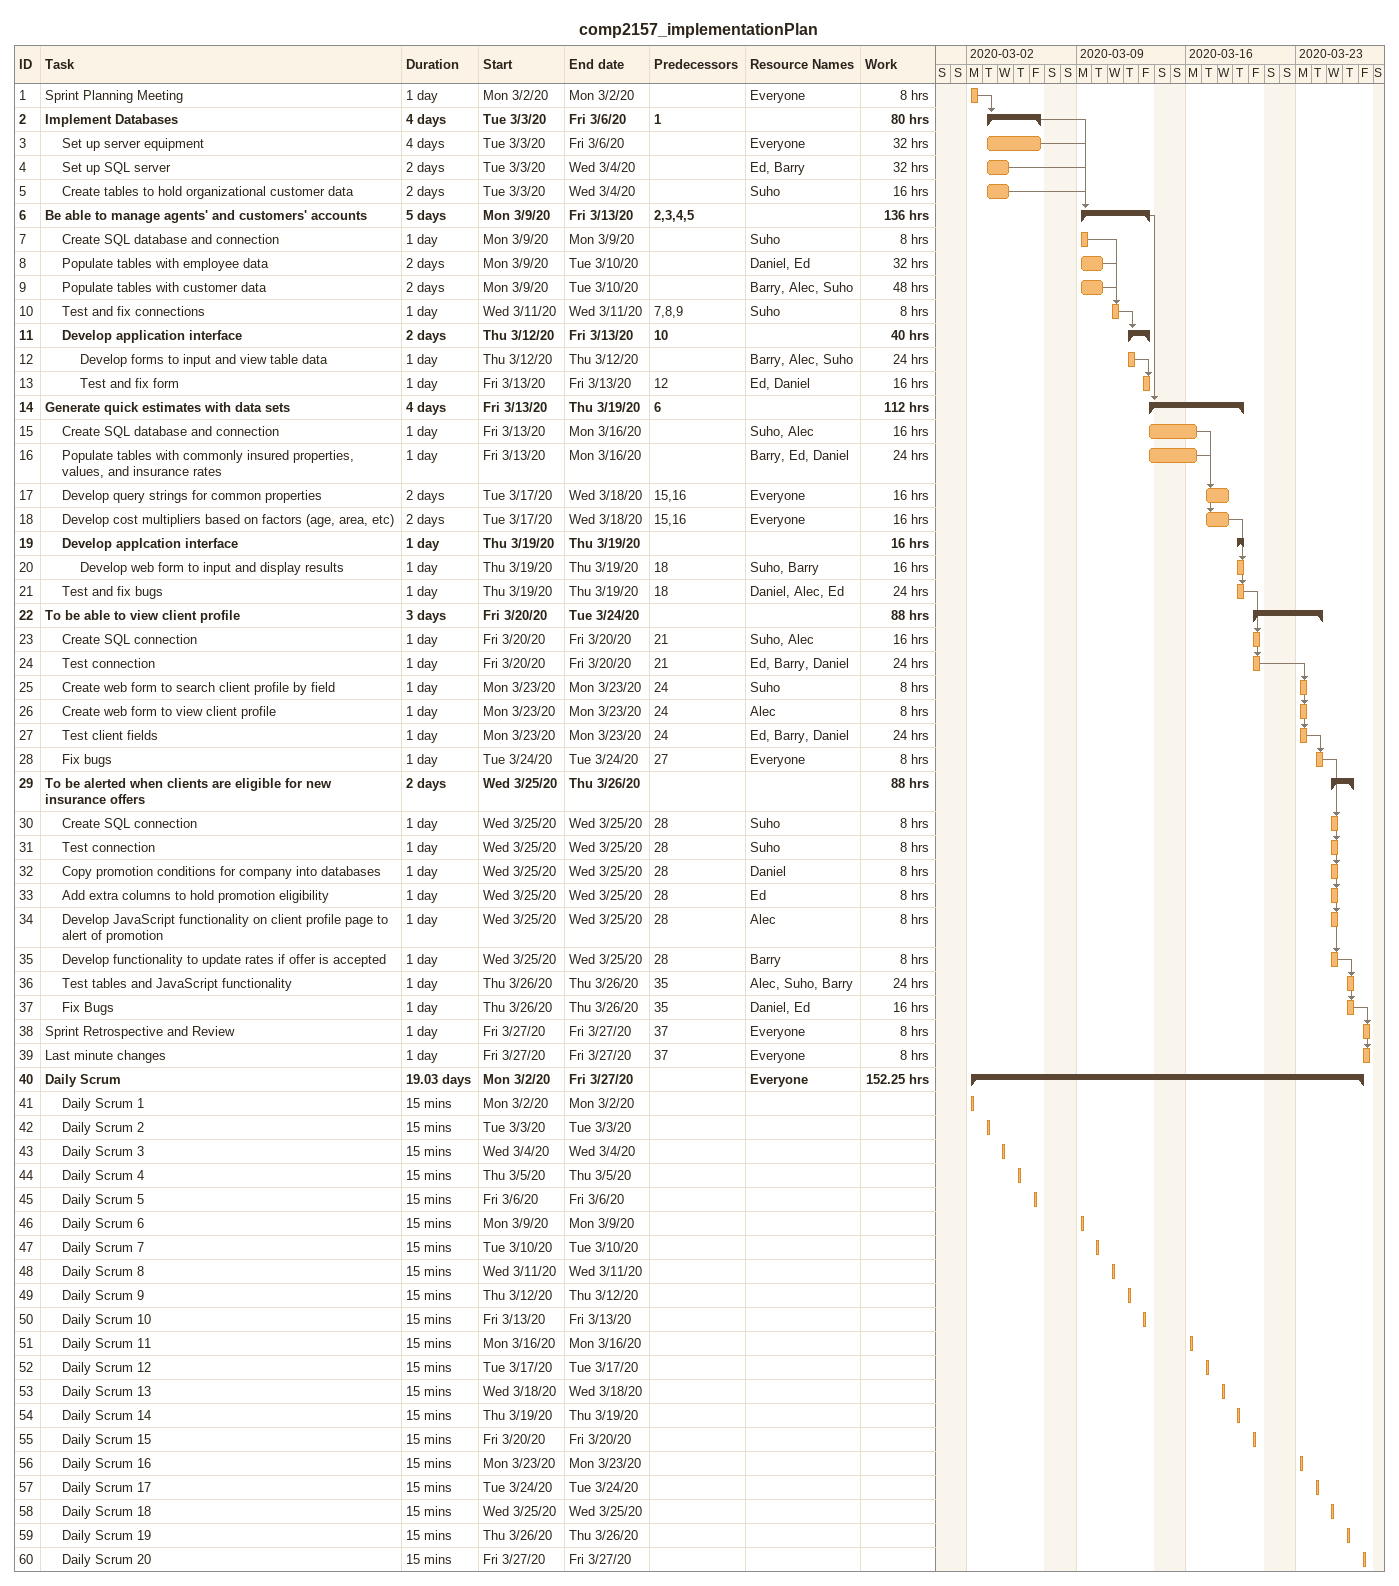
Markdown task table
comp2157_implementationPlan

| ID | Level | Task | Duration | Start | Finish | Predecessors | Resources | Work (h) |
|---|---|---|---|---|---|---|---|---|
| 1 | 1 | Sprint Planning Meeting | 1d | 2020-03-02 | 2020-03-02 |  | Everyone | 8 |
| 2 | 1 | **Implement Databases** | 4d | 2020-03-03 | 2020-03-06 | 1 |  | 80 |
| 3 | 2 | Set up server equipment | 4d | 2020-03-03 | 2020-03-06 |  | Everyone | 32 |
| 4 | 2 | Set up SQL server | 2d | 2020-03-03 | 2020-03-04 |  | Ed, Barry | 32 |
| 5 | 2 | Create tables to hold organizational customer data | 2d | 2020-03-03 | 2020-03-04 |  | Suho | 16 |
| 6 | 1 | **Be able to manage agents' and customers' accounts** | 5d | 2020-03-09 | 2020-03-13 | 2, 3, 4, 5 |  | 136 |
| 7 | 2 | Create SQL database and connection | 1d | 2020-03-09 | 2020-03-09 |  | Suho | 8 |
| 8 | 2 | Populate tables with employee data | 2d | 2020-03-09 | 2020-03-10 |  | Daniel, Ed | 32 |
| 9 | 2 | Populate tables with customer data | 2d | 2020-03-09 | 2020-03-10 |  | Barry, Alec, Suho | 48 |
| 10 | 2 | Test and fix connections | 1d | 2020-03-11 | 2020-03-11 | 7, 8, 9 | Suho | 8 |
| 11 | 2 | **Develop application interface** | 2d | 2020-03-12 | 2020-03-13 | 10 |  | 40 |
| 12 | 3 | Develop forms to input and view table data | 1d | 2020-03-12 | 2020-03-12 |  | Barry, Alec, Suho | 24 |
| 13 | 3 | Test and fix form | 1d | 2020-03-13 | 2020-03-13 | 12 | Ed, Daniel | 16 |
| 14 | 1 | **Generate quick estimates with data sets** | 4d | 2020-03-13 | 2020-03-19 | 6 |  | 112 |
| 15 | 2 | Create SQL database and connection | 1d | 2020-03-13 | 2020-03-16 |  | Suho, Alec | 16 |
| 16 | 2 | Populate tables with commonly insured properties, values, and insurance rates | 1d | 2020-03-13 | 2020-03-16 |  | Barry, Ed, Daniel | 24 |
| 17 | 2 | Develop query strings for common properties | 2d | 2020-03-17 | 2020-03-18 | 15, 16 | Everyone | 16 |
| 18 | 2 | Develop cost multipliers based on factors (age, area, etc) | 2d | 2020-03-17 | 2020-03-18 | 15, 16 | Everyone | 16 |
| 19 | 2 | **Develop applcation interface** | 1d | 2020-03-19 | 2020-03-19 |  |  | 16 |
| 20 | 3 | Develop web form to input and display results | 1d | 2020-03-19 | 2020-03-19 | 18 | Suho, Barry | 16 |
| 21 | 2 | Test and fix bugs | 1d | 2020-03-19 | 2020-03-19 | 18 | Daniel, Alec, Ed | 24 |
| 22 | 1 | **To be able to view client profile** | 3d | 2020-03-20 | 2020-03-24 |  |  | 88 |
| 23 | 2 | Create SQL connection | 1d | 2020-03-20 | 2020-03-20 | 21 | Suho, Alec | 16 |
| 24 | 2 | Test connection | 1d | 2020-03-20 | 2020-03-20 | 21 | Ed, Barry, Daniel | 24 |
| 25 | 2 | Create web form to search client profile by field | 1d | 2020-03-23 | 2020-03-23 | 24 | Suho | 8 |
| 26 | 2 | Create web form to view client profile | 1d | 2020-03-23 | 2020-03-23 | 24 | Alec | 8 |
| 27 | 2 | Test client fields | 1d | 2020-03-23 | 2020-03-23 | 24 | Ed, Barry, Daniel | 24 |
| 28 | 2 | Fix bugs | 1d | 2020-03-24 | 2020-03-24 | 27 | Everyone | 8 |
| 29 | 1 | **To be alerted when clients are eligible for new insurance offers** | 2d | 2020-03-25 | 2020-03-26 |  |  | 88 |
| 30 | 2 | Create SQL connection | 1d | 2020-03-25 | 2020-03-25 | 28 | Suho | 8 |
| 31 | 2 | Test connection | 1d | 2020-03-25 | 2020-03-25 | 28 | Suho | 8 |
| 32 | 2 | Copy promotion conditions for company into databases | 1d | 2020-03-25 | 2020-03-25 | 28 | Daniel | 8 |
| 33 | 2 | Add extra columns to hold promotion eligibility | 1d | 2020-03-25 | 2020-03-25 | 28 | Ed | 8 |
| 34 | 2 | Develop JavaScript functionality on client profile page to alert of promotion | 1d | 2020-03-25 | 2020-03-25 | 28 | Alec | 8 |
| 35 | 2 | Develop functionality to update rates if offer is accepted | 1d | 2020-03-25 | 2020-03-25 | 28 | Barry | 8 |
| 36 | 2 | Test tables and JavaScript functionality | 1d | 2020-03-26 | 2020-03-26 | 35 | Alec, Suho, Barry | 24 |
| 37 | 2 | Fix Bugs | 1d | 2020-03-26 | 2020-03-26 | 35 | Daniel, Ed | 16 |
| 38 | 1 | Sprint Retrospective and Review | 1d | 2020-03-27 | 2020-03-27 | 37 | Everyone | 8 |
| 39 | 1 | Last minute changes | 1d | 2020-03-27 | 2020-03-27 | 37 | Everyone | 8 |
| 40 | 1 | **Daily Scrum** | 19.03d | 2020-03-02 | 2020-03-27 |  | Everyone | 152.25 |
| 41 | 2 | Daily Scrum 1 | 15min | 2020-03-02 | 2020-03-02 |  |  |  |
| 42 | 2 | Daily Scrum 2 | 15min | 2020-03-03 | 2020-03-03 |  |  |  |
| 43 | 2 | Daily Scrum 3 | 15min | 2020-03-04 | 2020-03-04 |  |  |  |
| 44 | 2 | Daily Scrum 4 | 15min | 2020-03-05 | 2020-03-05 |  |  |  |
| 45 | 2 | Daily Scrum 5 | 15min | 2020-03-06 | 2020-03-06 |  |  |  |
| 46 | 2 | Daily Scrum 6 | 15min | 2020-03-09 | 2020-03-09 |  |  |  |
| 47 | 2 | Daily Scrum 7 | 15min | 2020-03-10 | 2020-03-10 |  |  |  |
| 48 | 2 | Daily Scrum 8 | 15min | 2020-03-11 | 2020-03-11 |  |  |  |
| 49 | 2 | Daily Scrum 9 | 15min | 2020-03-12 | 2020-03-12 |  |  |  |
| 50 | 2 | Daily Scrum 10 | 15min | 2020-03-13 | 2020-03-13 |  |  |  |
| 51 | 2 | Daily Scrum 11 | 15min | 2020-03-16 | 2020-03-16 |  |  |  |
| 52 | 2 | Daily Scrum 12 | 15min | 2020-03-17 | 2020-03-17 |  |  |  |
| 53 | 2 | Daily Scrum 13 | 15min | 2020-03-18 | 2020-03-18 |  |  |  |
| 54 | 2 | Daily Scrum 14 | 15min | 2020-03-19 | 2020-03-19 |  |  |  |
| 55 | 2 | Daily Scrum 15 | 15min | 2020-03-20 | 2020-03-20 |  |  |  |
| 56 | 2 | Daily Scrum 16 | 15min | 2020-03-23 | 2020-03-23 |  |  |  |
| 57 | 2 | Daily Scrum 17 | 15min | 2020-03-24 | 2020-03-24 |  |  |  |
| 58 | 2 | Daily Scrum 18 | 15min | 2020-03-25 | 2020-03-25 |  |  |  |
| 59 | 2 | Daily Scrum 19 | 15min | 2020-03-26 | 2020-03-26 |  |  |  |
| 60 | 2 | Daily Scrum 20 | 15min | 2020-03-27 | 2020-03-27 |  |  |  |
